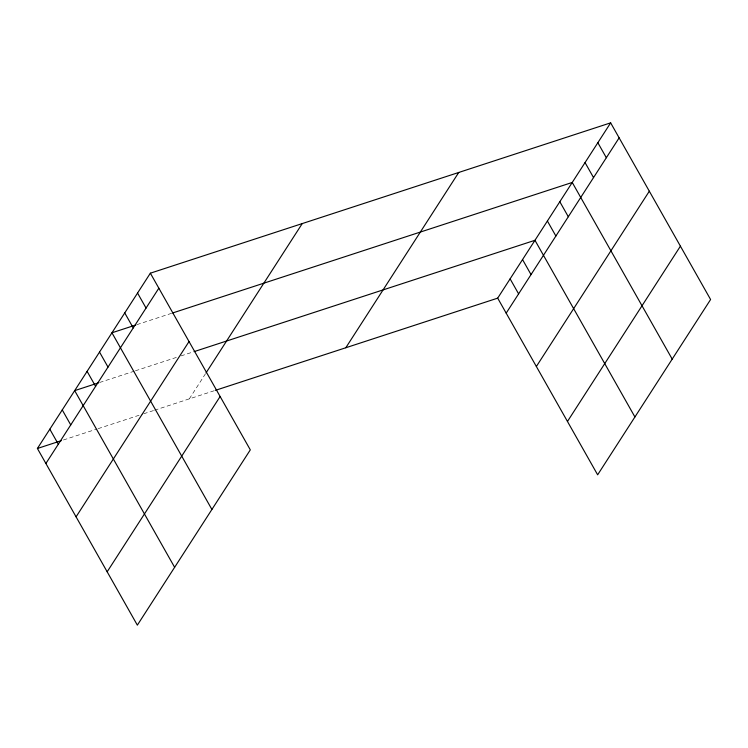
<?xml version="1.0" encoding="UTF-8"?>
<svg xmlns="http://www.w3.org/2000/svg" width="748" height="748" viewBox="0 0 748 748"><rect width="100%" height="100%" fill="white"/><g stroke="black" fill="none" stroke-linecap="round" stroke-linejoin="round"><path stroke-width="0.56" stroke-dasharray="3.74 2.81" d="M189.3 398.871L205.448 373.804M136.903 324.641L171.619 313.3M99.634 382.48L134.35 371.148M135.435 370.793L176.659 357.329M181.007 355.908L192.937 352.009M63.44 439.974L97.072 428.987M98.156 428.641L142.644 414.111M143.728 413.756L153.49 410.568M154.574 410.213L214.293 390.708"/><path stroke-width="1.12" d="M150.357 273.188L250.309 449.857L137.352 625.15L37.4 448.482L150.357 273.188L610.649 122.85L710.6 299.518L597.643 474.812L497.691 298.143L610.649 122.85M45.89 463.489L158.847 288.195M76.072 516.84L189.029 341.546M206.074 372.841L302.248 223.577M107.17 571.799L220.127 396.505M345.8 347.755L458.748 172.461M506.181 313.15L619.138 137.856M536.363 366.501L649.32 191.208M567.461 421.461L680.418 246.167M135.818 324.997L111.948 332.785L211.899 509.453M172.704 312.945L572.239 182.456L672.2 359.115M98.549 382.836L74.678 390.634L174.63 567.302M194.022 351.654L534.97 240.295L634.921 416.963M37.4 448.482L61.271 440.684M215.377 390.353L497.691 298.143M597.848 142.718L606.338 157.725M585.048 162.587L593.538 177.594M559.822 201.736L568.312 216.742M547.396 221.015L555.886 236.022M522.543 259.584L531.033 274.591M510.117 278.864L518.607 293.871M137.557 293.057L146.047 308.064M124.748 312.926L133.238 327.933M99.521 352.074L108.011 367.081M87.095 371.354L95.594 386.361M62.252 409.913L70.742 424.92M49.826 429.202L58.316 444.209"/></g></svg>
